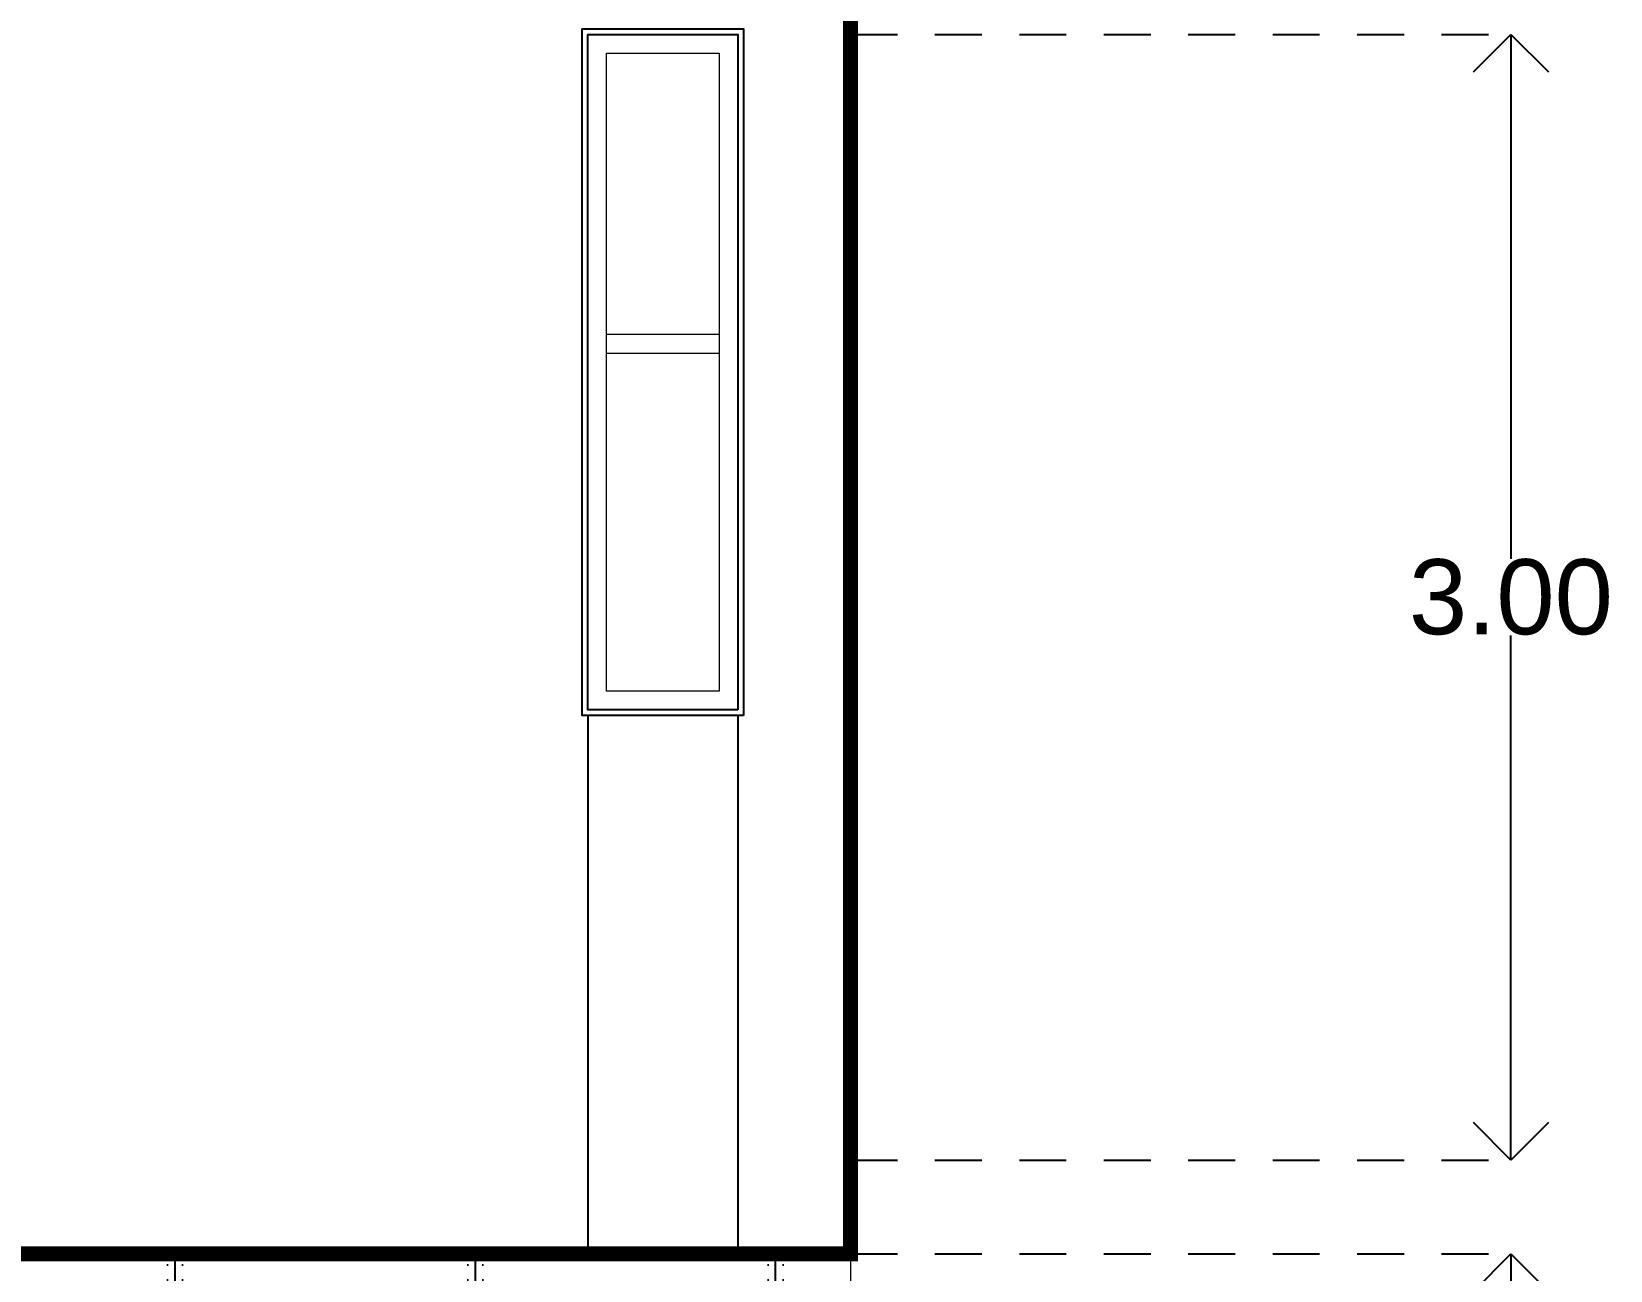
# Model space of a CAD drawing. Header units: metres. Extents: x -58 to 722, y -1100 to 345.
# Drawn here: x 32.367 to 36.574, y -18.355 to -15.054 of the extents above; entities that cross this region are included whole.
import ezdxf

# ---------------------------------------------------------------- set-up
doc = ezdxf.new("R2010")
doc.units = ezdxf.units.M
doc.header["$MEASUREMENT"] = 0
doc.linetypes.add('HIDDEN2', pattern=[0.1875, 0.125, -0.0625])
doc.layers.get('0').update_dxf_attribs({"color": 255})
doc.layers.get('DEFPOINTS').update_dxf_attribs({"color": 250})
for name, color, linetype in [('FSR_ARQ_007PROYECCIONES', 200, 'HIDDEN2'), ('FSR_ARQ_008MOBILIARIO', 115, 'Continuous'), ('FSR_ARQ_015COTAS', 125, 'Continuous'), ('FSR_ARQ_29PERFILES ACERO', 143, 'Continuous')]:
    doc.layers.add(name, color=color, linetype=linetype)
doc.layers.add('FSR_ARQ_013VENTANAS', color=4, linetype='Continuous', lineweight=5)
doc.layers.add('muro bajo', color=33, linetype='Continuous', lineweight=9)
doc.styles.add('style1', font='arial.ttf')
doc.dimstyles.new('PP_PACO', dxfattribs={"dimtxt": 0.18, "dimasz": 0.075, "dimexe": 0.075, "dimexo": 0, "dimgap": 0, "dimtad": 0, "dimtih": 1, "dimtoh": 1, "dimzin": 1, "dimdsep": 46, "dimtxsty": 'style1', "dimcen": 0.15, "dimse1": 1, "dimse2": 1, "dimclrd": 256, "dimclre": 256, "dimadec": 0, "dimazin": 0, "dimtfac": 1, "dimtmove": 0, "dimatfit": 3, "dimfxl": 0.075, "dimarcsym": 0})

# ---------------------------------------------------------------- blocks, each defined once
blk = doc.blocks.new('_Open90')
at = {"color": 0, "linetype": 'ByBlock', "lineweight": -2}
for p, q in [((-0.5, 0.5), (0, 0)), ((0, 0), (-1, 0)), ((0, 0), (-0.5, -0.5))]:
    blk.add_line(p, q, dxfattribs=at)
blk = doc.blocks.new('*D372')
at = {"layer": 'DEFPOINTS', "color": 0, "ltscale": 0.01, "transparency": 16777216}
for p in [(36.3088, -18.3112), (36.3088, -18.3112), (36.3088, -21.1212)]:
    blk.add_point(p, dxfattribs=at)
at = {"layer": 'FSR_ARQ_015COTAS', "lineweight": -2, "ltscale": 0.01, "transparency": 16777216}
for p, q in [((36.3088, -18.5112), (36.3088, -19.614)), ((36.3088, -20.9212), (36.3088, -19.8183))]:
    blk.add_line(p, q, dxfattribs=at)
at = {"layer": 'FSR_ARQ_015COTAS', "lineweight": -2, "ltscale": 0.01, "transparency": 16777216, "xscale": 0.2, "yscale": 0.2, "zscale": 0.2}
for p, rotation in [((36.3088, -18.3112), 90), ((36.3088, -21.1212), 270)]:
    blk.add_blockref('_Open90', p, dxfattribs=dict(at, rotation=rotation))
at = {"layer": 'FSR_ARQ_015COTAS', "color": 0, "ltscale": 0.01, "transparency": 16777216, "insert": (36.3088, -19.7162), "char_height": 0.2, "attachment_point": 5, "style": 'style1'}
blk.add_mtext('2.81', dxfattribs=at)
blk = doc.blocks.new('*D373')
at = {"layer": 'DEFPOINTS', "color": 0, "ltscale": 0.01, "transparency": 16777216}
for p in [(36.3088, -15.0612), (36.3088, -15.0612), (36.3088, -18.0612)]:
    blk.add_point(p, dxfattribs=at)
at = {"layer": 'FSR_ARQ_015COTAS', "lineweight": -2, "ltscale": 0.01, "transparency": 16777216}
for p, q in [((36.3088, -15.2612), (36.3088, -16.459)), ((36.3088, -17.8612), (36.3088, -16.6633))]:
    blk.add_line(p, q, dxfattribs=at)
at = {"layer": 'FSR_ARQ_015COTAS', "lineweight": -2, "ltscale": 0.01, "transparency": 16777216, "xscale": 0.2, "yscale": 0.2, "zscale": 0.2}
for p, rotation in [((36.3088, -15.0612), 90), ((36.3088, -18.0612), 270)]:
    blk.add_blockref('_Open90', p, dxfattribs=dict(at, rotation=rotation))
at = {"layer": 'FSR_ARQ_015COTAS', "color": 0, "ltscale": 0.01, "transparency": 16777216, "insert": (36.3088, -16.5612), "char_height": 0.2, "attachment_point": 5, "style": 'style1'}
blk.add_mtext('3.00', dxfattribs=at)

msp = doc.modelspace()

# ---------------------------------------------------------------- hatches: boundary and pattern name
at = {"layer": 'FSR_ARQ_008MOBILIARIO', "ltscale": 0.005}
h = msp.add_hatch(dxfattribs=at)
h.set_pattern_fill('BOARDWN', color=256, scale=0.05, pattern_type=2)
h.set_pattern_definition([(0, (32.14936, -14.61053), (0, 0.1), []), (90, (32.14936, -14.61053), (-0.2, 0.2), [0.1, -0.7]), (90, (32.16936, -14.58053), (-0.2, 0.2), [0, -0.04, 0, -0.76]), (90, (32.92936, -14.58053), (-0.2, 0.2), [0, -0.04, 0, -0.76]), (90, (32.54936, -14.51053), (-0.2, 0.2), [0.1, -0.7]), (90, (32.52936, -14.48053), (-0.2, 0.2), [0, -0.04, 0, -0.76]), (90, (32.56936, -14.48053), (-0.2, 0.2), [0, -0.04, 0, -0.76])])
h.paths.add_polyline_path([(34.5491, -18.3012), (32.0491, -18.3112), (32.0491, -20.9412), (34.5491, -20.9412)])

# ---------------------------------------------------------------- linework, layer by layer
at = {"layer": 'FSR_ARQ_007PROYECCIONES'}
for points in [[(34.5491, -15.0612), (36.3088, -15.0612)], [(34.5491, -18.0612), (36.3088, -18.0612)], [(34.5491, -18.3112), (36.3088, -18.3112)]]:
    msp.add_lwpolyline(points, dxfattribs=at)
at = {"layer": 'FSR_ARQ_013VENTANAS', "lineweight": 0}
msp.add_lwpolyline([(33.8991, -15.1112), (34.1991, -15.1112), (34.1991, -16.8112), (33.8991, -16.8112)], close=True, dxfattribs=at)
for points in [[(34.1991, -15.8612), (33.8991, -15.8612)], [(34.1991, -15.9112), (33.8991, -15.9112)]]:
    msp.add_lwpolyline(points, dxfattribs=at)
at = {"layer": 'FSR_ARQ_29PERFILES ACERO', "ltscale": 0.005}
for points in [[(34.2641, -16.8762), (33.8341, -16.8762), (33.8341, -15.0462), (34.2641, -15.0462)], [(34.2491, -16.8612), (33.8491, -16.8612), (33.8491, -15.0612), (34.2491, -15.0612)]]:
    msp.add_lwpolyline(points, close=True, dxfattribs=at)
for points in [[(33.8491, -16.8762), (33.8491, -18.3112)], [(34.2491, -16.8762), (34.2491, -18.3112)]]:
    msp.add_lwpolyline(points, dxfattribs=at)
at = {"layer": 'muro bajo', "ltscale": 0.005, "const_width": 0.04}
msp.add_lwpolyline([(26.6491, -13.9012), (34.5491, -13.9012), (34.5491, -18.3112), (26.6491, -18.3112)], close=True, dxfattribs=at)
at = {"layer": 'muro bajo', "ltscale": 0.005}
for points in [[(34.5491, -13.9012), (34.5491, -18.3112)], [(26.6491, -18.3012), (34.5491, -18.3012)], [(26.6491, -18.3112), (34.5491, -18.3112)], [(34.5491, -18.3112), (34.5491, -21.1212)]]:
    msp.add_lwpolyline(points, dxfattribs=at)

# ---------------------------------------------------------------- dimensions: what is measured, and where the dimension line sits
at = {"layer": 'FSR_ARQ_015COTAS', "ltscale": 0.01}
for base, p1, p2, picture, middle in [((36.3088, -15.0612), (36.3088, -18.0612), (36.3088, -15.0612), '*D373', (36.3088, -16.5612)), ((36.3088, -18.3112), (36.3088, -21.1212), (36.3088, -18.3112), '*D372', (36.3088, -19.7162))]:
    dim = msp.add_linear_dim(base=base, p1=p1, p2=p2, angle=90, dimstyle='PP_PACO', override={"dimtxt": 0.2, "dimasz": 0.2, "dimblk1": 'Open90', "dimblk2": 'Open90', "dimsah": 1, "dimfxlon": 1}, dxfattribs=at)
    dim.commit()
    dim.dimension.update_dxf_attribs({"geometry": picture, "text_midpoint": middle})

doc.saveas('drawing.dxf')
